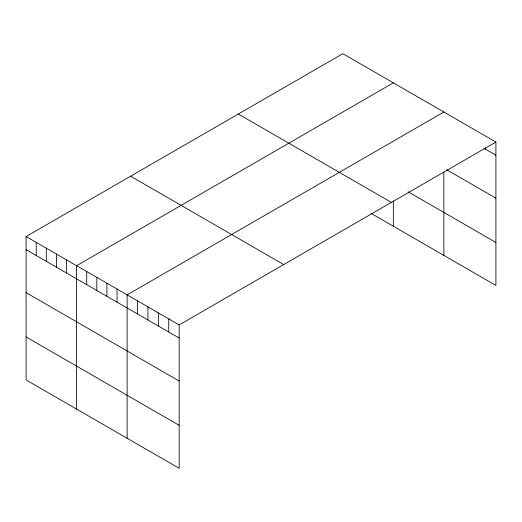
<?xml version="1.0" encoding="UTF-8"?>
<svg xmlns="http://www.w3.org/2000/svg" width="522" height="522" viewBox="0 0 522 522"><rect width="100%" height="100%" fill="white"/><g stroke="black" fill="none" stroke-linecap="round" stroke-linejoin="round"><path stroke-width="0.78" d="M26.1 236.551L179.163 324.919L179.163 468.312L26.1 379.944L26.1 236.551L342.837 53.688L495.9 142.056L495.9 285.449L371.122 213.407M393.347 82.848L76.61 265.711L76.61 409.104M443.857 112.008L127.12 294.878L127.12 438.271M179.163 324.919L495.9 142.056M484.103 148.359L495.9 155.171M446.636 169.715L495.9 198.164M408.165 191.802L495.9 242.456M238.313 114.031L391.376 202.399M130.624 176.208L283.687 264.576M26.1 249.666L179.163 338.034M26.1 292.659L179.163 381.027M26.1 336.951L179.163 425.326M485.493 147.615L485.493 149.161M443.857 172.071L443.857 255.402M393.347 200.905L393.347 226.241M168.756 318.909L168.756 332.025M158.349 312.906L158.349 326.015M147.935 306.897L147.935 320.012M137.527 300.887L137.527 314.003M117.019 289.044L117.019 302.16M106.919 283.211L106.919 296.326M96.818 277.378L96.818 290.493M86.711 271.544L86.711 284.66M66.509 259.884L66.509 272.993M56.409 254.051L56.409 267.166M46.301 248.218L46.301 261.333M36.201 242.384L36.201 255.499"/></g></svg>
